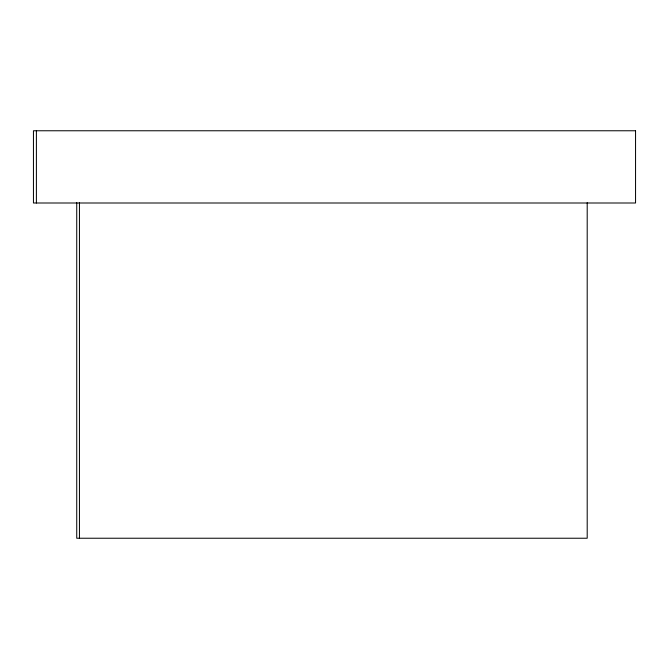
<?xml version="1.0" encoding="UTF-8"?>
<svg xmlns="http://www.w3.org/2000/svg" width="669" height="669" viewBox="0 0 669 669"><rect width="100%" height="100%" fill="white"/><g stroke="black" fill="none" stroke-linecap="round" stroke-linejoin="round"><path stroke-width="1" d="M587.198 202.715L587.198 538.236L76.734 538.236L76.734 202.715M79.444 202.715L79.444 538.236M36.394 130.764L36.394 203M635.55 130.764L33.45 130.764L33.45 203L635.55 203L635.55 130.764"/></g></svg>
